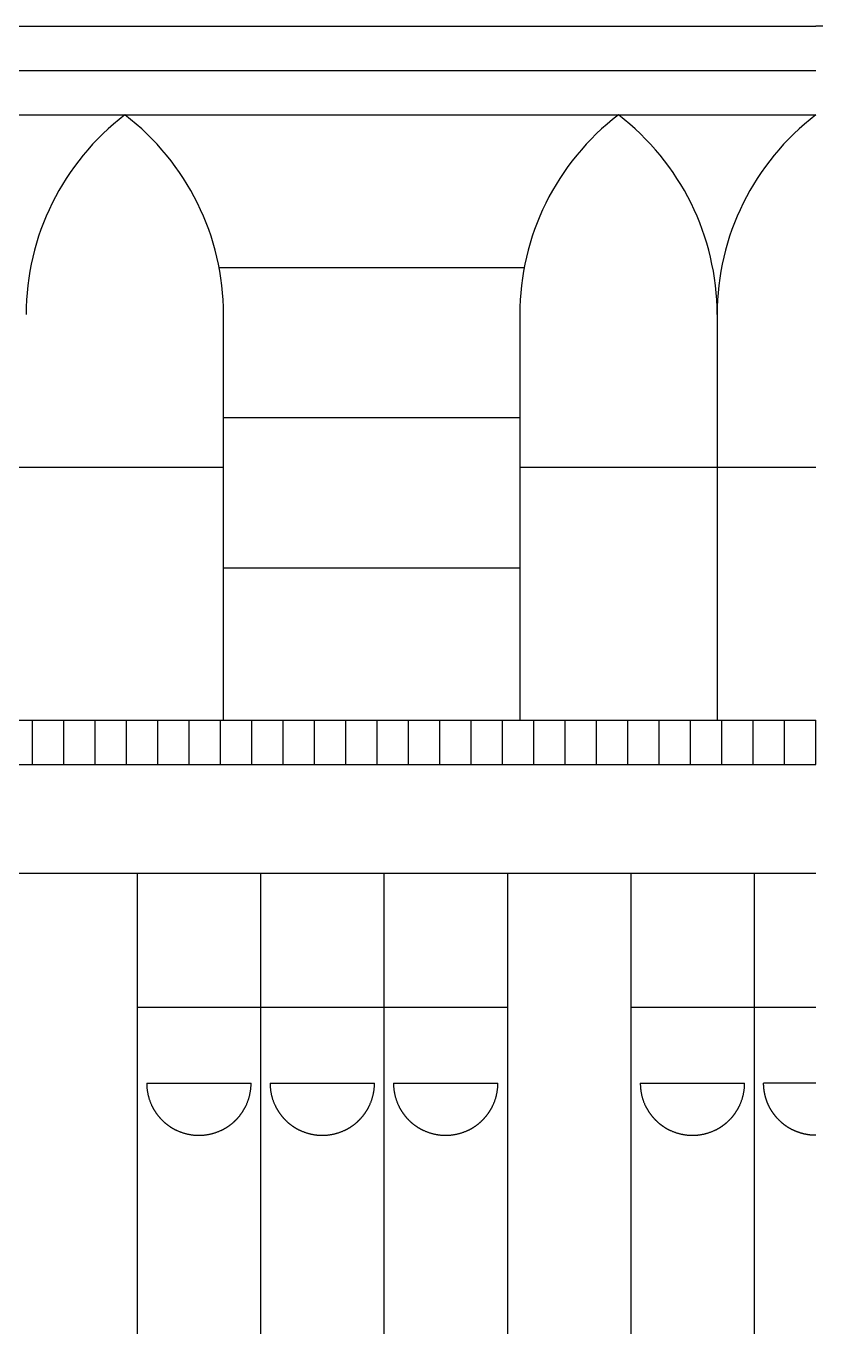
# Model space of a CAD drawing. Extents: x -111 to 2985, y -118 to 122.
# Drawn here: x 42.91 to 54.79, y 61.82 to 81.5 of the extents above; entities that cross this region are included whole.
import ezdxf

# ---------------------------------------------------------------- set-up
doc = ezdxf.new("R2010")
doc.units = 0
doc.layers.add('LAYER_03', color=5, linetype='CONTINUOUS')

msp = doc.modelspace()

# ---------------------------------------------------------------- linework, layer by layer
at = {"layer": 'LAYER_03'}
for points in [[(25.09, 81.499), (54.787, 81.499)], [(84.484, 81.499), (54.787, 81.499)], [(25.09, 80.831), (54.787, 80.831)], [(25.09, 80.163), (54.787, 80.163)], [(45.811, 77.87), (50.4, 77.87)], [(53.302, 77.159), (53.302, 71.056)], [(45.878, 75.61), (50.333, 75.61)], [(33.999, 74.864), (45.878, 74.864)], [(50.333, 74.864), (54.787, 74.864)], [(45.878, 73.349), (50.333, 73.349)], [(25.09, 71.056), (54.787, 71.056)], [(43.003, 70.388), (43.003, 71.056)], [(43.474, 70.388), (43.474, 71.056)], [(43.945, 70.388), (43.945, 71.056)], [(44.417, 70.388), (44.417, 71.056)], [(44.888, 70.388), (44.888, 71.056)], [(45.36, 70.388), (45.36, 71.056)], [(45.831, 70.388), (45.831, 71.056)], [(46.302, 70.388), (46.302, 71.056)], [(46.774, 70.388), (46.774, 71.056)], [(47.245, 70.388), (47.245, 71.056)], [(47.716, 70.388), (47.716, 71.056)], [(48.188, 70.388), (48.188, 71.056)], [(48.659, 70.388), (48.659, 71.056)], [(49.131, 70.388), (49.131, 71.056)], [(49.602, 70.388), (49.602, 71.056)], [(50.073, 70.388), (50.073, 71.056)], [(50.545, 70.388), (50.545, 71.056)], [(51.016, 70.388), (51.016, 71.056)], [(51.487, 70.388), (51.487, 71.056)], [(51.959, 70.388), (51.959, 71.056)], [(52.43, 70.388), (52.43, 71.056)], [(52.901, 70.388), (52.901, 71.056)], [(53.373, 70.388), (53.373, 71.056)], [(53.844, 70.388), (53.844, 71.056)], [(54.316, 70.388), (54.316, 71.056)], [(54.787, 70.388), (54.787, 71.056)], [(25.09, 70.388), (54.787, 70.388)], [(25.09, 68.755), (54.787, 68.755)], [(44.579, 68.755), (44.579, 61.823)], [(46.435, 68.755), (46.435, 61.823)], [(48.291, 68.755), (48.291, 61.823)], [(50.147, 68.755), (50.147, 61.823)], [(52.003, 68.755), (52.003, 61.823)], [(53.859, 68.755), (53.859, 61.823)], [(44.579, 66.738), (50.147, 66.738)], [(52.003, 66.738), (54.787, 66.738)], [(44.722, 65.595), (46.292, 65.595)], [(44.722, 65.595), (44.722, 65.586), (44.722, 65.577), (44.722, 65.569), (44.722, 65.56), (44.723, 65.551), (44.723, 65.542), (44.724, 65.533), (44.725, 65.524), (44.726, 65.515), (44.727, 65.506), (44.728, 65.497), (44.729, 65.488), (44.73, 65.479), (44.732, 65.47), (44.733, 65.461), (44.735, 65.452), (44.737, 65.443), (44.738, 65.434), (44.74, 65.425), (44.742, 65.415), (44.745, 65.406), (44.747, 65.397), (44.749, 65.388), (44.752, 65.379), (44.755, 65.37), (44.757, 65.361), (44.76, 65.351), (44.763, 65.342), (44.767, 65.333), (44.77, 65.324), (44.773, 65.315), (44.777, 65.306), (44.78, 65.297), (44.784, 65.288), (44.788, 65.279), (44.792, 65.27), (44.796, 65.261), (44.798, 65.256), (44.8, 65.252), (44.803, 65.248), (44.805, 65.243), (44.807, 65.239), (44.809, 65.234), (44.812, 65.23), (44.814, 65.225), (44.816, 65.221), (44.819, 65.217), (44.821, 65.212), (44.824, 65.208), (44.826, 65.204), (44.829, 65.199), (44.831, 65.195), (44.834, 65.191), (44.836, 65.186), (44.839, 65.182), (44.842, 65.178), (44.844, 65.174), (44.847, 65.169), (44.85, 65.165), (44.852, 65.161), (44.855, 65.157), (44.858, 65.153), (44.861, 65.149), (44.864, 65.144), (44.867, 65.14), (44.87, 65.136), (44.873, 65.132), (44.876, 65.128), (44.879, 65.124), (44.882, 65.12), (44.885, 65.116), (44.888, 65.112), (44.891, 65.108), (44.894, 65.104), (44.897, 65.1), (44.9, 65.096), (44.904, 65.092), (44.907, 65.088), (44.91, 65.084), (44.914, 65.081), (44.917, 65.077), (44.92, 65.073), (44.924, 65.069), (44.927, 65.065), (44.93, 65.062), (44.934, 65.058), (44.937, 65.054), (44.941, 65.051), (44.944, 65.047), (44.948, 65.043), (44.952, 65.04), (44.955, 65.036), (44.959, 65.033), (44.963, 65.029), (44.966, 65.026), (44.97, 65.022), (44.974, 65.019), (44.977, 65.015), (44.981, 65.012), (44.985, 65.008), (44.989, 65.005), (44.993, 65.002), (44.996, 64.998), (45, 64.995), (45.004, 64.992), (45.008, 64.989), (45.012, 64.985), (45.016, 64.982), (45.02, 64.979), (45.024, 64.976), (45.028, 64.973), (45.032, 64.97), (45.036, 64.967), (45.04, 64.964), (45.044, 64.961), (45.048, 64.958), (45.052, 64.955), (45.056, 64.952), (45.06, 64.949), (45.065, 64.946), (45.069, 64.943), (45.073, 64.941), (45.077, 64.938), (45.081, 64.935), (45.086, 64.932), (45.09, 64.93), (45.094, 64.927), (45.098, 64.924), (45.103, 64.922), (45.107, 64.919), (45.111, 64.917), (45.116, 64.914), (45.12, 64.912), (45.124, 64.909), (45.129, 64.907), (45.133, 64.904), (45.137, 64.902), (45.142, 64.9), (45.146, 64.897), (45.151, 64.895), (45.155, 64.893), (45.159, 64.891), (45.164, 64.889), (45.168, 64.886), (45.173, 64.884), (45.182, 64.88), (45.191, 64.876), (45.2, 64.872), (45.209, 64.869), (45.218, 64.865), (45.227, 64.861), (45.236, 64.858), (45.245, 64.855), (45.254, 64.852), (45.263, 64.848), (45.272, 64.846), (45.282, 64.843), (45.291, 64.84), (45.3, 64.837), (45.309, 64.835), (45.318, 64.833), (45.327, 64.831), (45.337, 64.828), (45.346, 64.826), (45.355, 64.825), (45.364, 64.823), (45.373, 64.821), (45.382, 64.82), (45.391, 64.818), (45.4, 64.817), (45.409, 64.816), (45.418, 64.815), (45.427, 64.814), (45.436, 64.813), (45.445, 64.812), (45.454, 64.812), (45.463, 64.811), (45.472, 64.811), (45.481, 64.81), (45.489, 64.81), (45.498, 64.81), (45.507, 64.81), (45.516, 64.81), (45.524, 64.81), (45.533, 64.81), (45.542, 64.811), (45.551, 64.811), (45.56, 64.812), (45.568, 64.812), (45.577, 64.813), (45.586, 64.814), (45.595, 64.815), (45.604, 64.816), (45.613, 64.817), (45.622, 64.818), (45.631, 64.82), (45.641, 64.821), (45.65, 64.823), (45.659, 64.825), (45.668, 64.826), (45.677, 64.828), (45.686, 64.831), (45.695, 64.833), (45.705, 64.835), (45.714, 64.837), (45.723, 64.84), (45.732, 64.843), (45.741, 64.846), (45.75, 64.848), (45.759, 64.852), (45.769, 64.855), (45.778, 64.858), (45.787, 64.861), (45.796, 64.865), (45.805, 64.869), (45.814, 64.872), (45.823, 64.876), (45.832, 64.88), (45.841, 64.884), (45.845, 64.886), (45.85, 64.889), (45.854, 64.891), (45.859, 64.893), (45.863, 64.895), (45.867, 64.897), (45.872, 64.9), (45.876, 64.902), (45.881, 64.904), (45.885, 64.907), (45.889, 64.909), (45.894, 64.912), (45.898, 64.914), (45.902, 64.917), (45.907, 64.919), (45.911, 64.922), (45.915, 64.924), (45.92, 64.927), (45.924, 64.93), (45.928, 64.932), (45.932, 64.935), (45.936, 64.938), (45.941, 64.941), (45.945, 64.943), (45.949, 64.946), (45.953, 64.949), (45.957, 64.952), (45.961, 64.955), (45.966, 64.958), (45.97, 64.961), (45.974, 64.964), (45.978, 64.967), (45.982, 64.97), (45.986, 64.973), (45.99, 64.976), (45.994, 64.979), (45.998, 64.982), (46.002, 64.985), (46.006, 64.989), (46.01, 64.992), (46.013, 64.995), (46.017, 64.998), (46.021, 65.002), (46.025, 65.005), (46.029, 65.008), (46.033, 65.012), (46.036, 65.015), (46.04, 65.019), (46.044, 65.022), (46.047, 65.026), (46.051, 65.029), (46.055, 65.033), (46.058, 65.036), (46.062, 65.04), (46.066, 65.043), (46.069, 65.047), (46.073, 65.051), (46.076, 65.054), (46.08, 65.058), (46.083, 65.062), (46.087, 65.065), (46.09, 65.069), (46.093, 65.073), (46.097, 65.077), (46.1, 65.081), (46.103, 65.084), (46.107, 65.088), (46.11, 65.092), (46.113, 65.096), (46.116, 65.1), (46.12, 65.104), (46.123, 65.108), (46.126, 65.112), (46.129, 65.116), (46.132, 65.12), (46.135, 65.124), (46.138, 65.128), (46.141, 65.132), (46.144, 65.136), (46.147, 65.14), (46.15, 65.144), (46.153, 65.149), (46.156, 65.153), (46.158, 65.157), (46.161, 65.161), (46.164, 65.165), (46.167, 65.169), (46.169, 65.174), (46.172, 65.178), (46.175, 65.182), (46.177, 65.186), (46.18, 65.191), (46.183, 65.195), (46.185, 65.199), (46.188, 65.204), (46.19, 65.208), (46.192, 65.212), (46.195, 65.217), (46.197, 65.221), (46.2, 65.225), (46.202, 65.23), (46.204, 65.234), (46.207, 65.239), (46.209, 65.243), (46.211, 65.248), (46.213, 65.252), (46.215, 65.256), (46.217, 65.261), (46.222, 65.27), (46.226, 65.279), (46.229, 65.288), (46.233, 65.297), (46.237, 65.306), (46.24, 65.315), (46.244, 65.324), (46.247, 65.333), (46.25, 65.342), (46.253, 65.351), (46.256, 65.361), (46.259, 65.37), (46.262, 65.379), (46.264, 65.388), (46.267, 65.397), (46.269, 65.406), (46.271, 65.415), (46.273, 65.425), (46.275, 65.434), (46.277, 65.443), (46.279, 65.452), (46.28, 65.461), (46.282, 65.47), (46.283, 65.479), (46.285, 65.488), (46.286, 65.497), (46.287, 65.506), (46.288, 65.515), (46.289, 65.524), (46.29, 65.533), (46.29, 65.542), (46.291, 65.551), (46.291, 65.56), (46.292, 65.569), (46.292, 65.577), (46.292, 65.586), (46.292, 65.595)], [(46.578, 65.595), (48.148, 65.595)], [(46.578, 65.595), (46.578, 65.586), (46.578, 65.577), (46.578, 65.569), (46.578, 65.56), (46.579, 65.551), (46.579, 65.542), (46.58, 65.533), (46.581, 65.524), (46.582, 65.515), (46.583, 65.506), (46.584, 65.497), (46.585, 65.488), (46.586, 65.479), (46.588, 65.47), (46.589, 65.461), (46.591, 65.452), (46.593, 65.443), (46.594, 65.434), (46.596, 65.425), (46.598, 65.415), (46.601, 65.406), (46.603, 65.397), (46.605, 65.388), (46.608, 65.379), (46.611, 65.37), (46.613, 65.361), (46.616, 65.351), (46.619, 65.342), (46.623, 65.333), (46.626, 65.324), (46.629, 65.315), (46.633, 65.306), (46.636, 65.297), (46.64, 65.288), (46.644, 65.279), (46.648, 65.27), (46.652, 65.261), (46.654, 65.256), (46.657, 65.252), (46.659, 65.248), (46.661, 65.243), (46.663, 65.239), (46.665, 65.234), (46.668, 65.23), (46.67, 65.225), (46.672, 65.221), (46.675, 65.217), (46.677, 65.212), (46.68, 65.208), (46.682, 65.204), (46.685, 65.199), (46.687, 65.195), (46.69, 65.191), (46.692, 65.186), (46.695, 65.182), (46.698, 65.178), (46.7, 65.174), (46.703, 65.169), (46.706, 65.165), (46.708, 65.161), (46.711, 65.157), (46.714, 65.153), (46.717, 65.149), (46.72, 65.144), (46.723, 65.14), (46.726, 65.136), (46.729, 65.132), (46.732, 65.128), (46.735, 65.124), (46.738, 65.12), (46.741, 65.116), (46.744, 65.112), (46.747, 65.108), (46.75, 65.104), (46.753, 65.1), (46.756, 65.096), (46.76, 65.092), (46.763, 65.088), (46.766, 65.084), (46.77, 65.081), (46.773, 65.077), (46.776, 65.073), (46.78, 65.069), (46.783, 65.065), (46.787, 65.062), (46.79, 65.058), (46.793, 65.054), (46.797, 65.051), (46.801, 65.047), (46.804, 65.043), (46.808, 65.04), (46.811, 65.036), (46.815, 65.033), (46.819, 65.029), (46.822, 65.026), (46.826, 65.022), (46.83, 65.019), (46.833, 65.015), (46.837, 65.012), (46.841, 65.008), (46.845, 65.005), (46.849, 65.002), (46.852, 64.998), (46.856, 64.995), (46.86, 64.992), (46.864, 64.989), (46.868, 64.985), (46.872, 64.982), (46.876, 64.979), (46.88, 64.976), (46.884, 64.973), (46.888, 64.97), (46.892, 64.967), (46.896, 64.964), (46.9, 64.961), (46.904, 64.958), (46.908, 64.955), (46.912, 64.952), (46.916, 64.949), (46.921, 64.946), (46.925, 64.943), (46.929, 64.941), (46.933, 64.938), (46.937, 64.935), (46.942, 64.932), (46.946, 64.93), (46.95, 64.927), (46.954, 64.924), (46.959, 64.922), (46.963, 64.919), (46.967, 64.917), (46.972, 64.914), (46.976, 64.912), (46.98, 64.909), (46.985, 64.907), (46.989, 64.904), (46.993, 64.902), (46.998, 64.9), (47.002, 64.897), (47.007, 64.895), (47.011, 64.893), (47.015, 64.891), (47.02, 64.889), (47.024, 64.886), (47.029, 64.884), (47.038, 64.88), (47.047, 64.876), (47.056, 64.872), (47.065, 64.869), (47.074, 64.865), (47.083, 64.861), (47.092, 64.858), (47.101, 64.855), (47.11, 64.852), (47.119, 64.848), (47.129, 64.846), (47.138, 64.843), (47.147, 64.84), (47.156, 64.837), (47.165, 64.835), (47.174, 64.833), (47.183, 64.831), (47.193, 64.828), (47.202, 64.826), (47.211, 64.825), (47.22, 64.823), (47.229, 64.821), (47.238, 64.82), (47.247, 64.818), (47.256, 64.817), (47.265, 64.816), (47.274, 64.815), (47.283, 64.814), (47.292, 64.813), (47.301, 64.812), (47.31, 64.812), (47.319, 64.811), (47.328, 64.811), (47.337, 64.81), (47.345, 64.81), (47.354, 64.81), (47.363, 64.81), (47.372, 64.81), (47.38, 64.81), (47.389, 64.81), (47.398, 64.811), (47.407, 64.811), (47.416, 64.812), (47.424, 64.812), (47.433, 64.813), (47.442, 64.814), (47.451, 64.815), (47.46, 64.816), (47.469, 64.817), (47.478, 64.818), (47.488, 64.82), (47.497, 64.821), (47.506, 64.823), (47.515, 64.825), (47.524, 64.826), (47.533, 64.828), (47.542, 64.831), (47.551, 64.833), (47.561, 64.835), (47.57, 64.837), (47.579, 64.84), (47.588, 64.843), (47.597, 64.846), (47.606, 64.848), (47.615, 64.852), (47.625, 64.855), (47.634, 64.858), (47.643, 64.861), (47.652, 64.865), (47.661, 64.869), (47.67, 64.872), (47.679, 64.876), (47.688, 64.88), (47.697, 64.884), (47.701, 64.886), (47.706, 64.889), (47.71, 64.891), (47.715, 64.893), (47.719, 64.895), (47.723, 64.897), (47.728, 64.9), (47.732, 64.902), (47.737, 64.904), (47.741, 64.907), (47.745, 64.909), (47.75, 64.912), (47.754, 64.914), (47.758, 64.917), (47.763, 64.919), (47.767, 64.922), (47.771, 64.924), (47.776, 64.927), (47.78, 64.93), (47.784, 64.932), (47.788, 64.935), (47.792, 64.938), (47.797, 64.941), (47.801, 64.943), (47.805, 64.946), (47.809, 64.949), (47.813, 64.952), (47.817, 64.955), (47.822, 64.958), (47.826, 64.961), (47.83, 64.964), (47.834, 64.967), (47.838, 64.97), (47.842, 64.973), (47.846, 64.976), (47.85, 64.979), (47.854, 64.982), (47.858, 64.985), (47.862, 64.989), (47.866, 64.992), (47.869, 64.995), (47.873, 64.998), (47.877, 65.002), (47.881, 65.005), (47.885, 65.008), (47.889, 65.012), (47.892, 65.015), (47.896, 65.019), (47.9, 65.022), (47.903, 65.026), (47.907, 65.029), (47.911, 65.033), (47.914, 65.036), (47.918, 65.04), (47.922, 65.043), (47.925, 65.047), (47.929, 65.051), (47.932, 65.054), (47.936, 65.058), (47.939, 65.062), (47.943, 65.065), (47.946, 65.069), (47.949, 65.073), (47.953, 65.077), (47.956, 65.081), (47.959, 65.084), (47.963, 65.088), (47.966, 65.092), (47.969, 65.096), (47.972, 65.1), (47.976, 65.104), (47.979, 65.108), (47.982, 65.112), (47.985, 65.116), (47.988, 65.12), (47.991, 65.124), (47.994, 65.128), (47.997, 65.132), (48, 65.136), (48.003, 65.14), (48.006, 65.144), (48.009, 65.149), (48.012, 65.153), (48.014, 65.157), (48.017, 65.161), (48.02, 65.165), (48.023, 65.169), (48.025, 65.174), (48.028, 65.178), (48.031, 65.182), (48.033, 65.186), (48.036, 65.191), (48.039, 65.195), (48.041, 65.199), (48.044, 65.204), (48.046, 65.208), (48.049, 65.212), (48.051, 65.217), (48.053, 65.221), (48.056, 65.225), (48.058, 65.23), (48.06, 65.234), (48.063, 65.239), (48.065, 65.243), (48.067, 65.248), (48.069, 65.252), (48.071, 65.256), (48.073, 65.261), (48.078, 65.27), (48.082, 65.279), (48.085, 65.288), (48.089, 65.297), (48.093, 65.306), (48.096, 65.315), (48.1, 65.324), (48.103, 65.333), (48.106, 65.342), (48.109, 65.351), (48.112, 65.361), (48.115, 65.37), (48.118, 65.379), (48.12, 65.388), (48.123, 65.397), (48.125, 65.406), (48.127, 65.415), (48.129, 65.425), (48.131, 65.434), (48.133, 65.443), (48.135, 65.452), (48.137, 65.461), (48.138, 65.47), (48.139, 65.479), (48.141, 65.488), (48.142, 65.497), (48.143, 65.506), (48.144, 65.515), (48.145, 65.524), (48.146, 65.533), (48.146, 65.542), (48.147, 65.551), (48.147, 65.56), (48.148, 65.569), (48.148, 65.577), (48.148, 65.586), (48.148, 65.595)], [(48.434, 65.595), (50.004, 65.595)], [(48.434, 65.595), (48.434, 65.586), (48.434, 65.577), (48.434, 65.569), (48.435, 65.56), (48.435, 65.551), (48.435, 65.542), (48.436, 65.533), (48.437, 65.524), (48.438, 65.515), (48.439, 65.506), (48.44, 65.497), (48.441, 65.488), (48.442, 65.479), (48.444, 65.47), (48.445, 65.461), (48.447, 65.452), (48.449, 65.443), (48.45, 65.434), (48.452, 65.425), (48.454, 65.415), (48.457, 65.406), (48.459, 65.397), (48.461, 65.388), (48.464, 65.379), (48.467, 65.37), (48.47, 65.361), (48.472, 65.351), (48.475, 65.342), (48.479, 65.333), (48.482, 65.324), (48.485, 65.315), (48.489, 65.306), (48.493, 65.297), (48.496, 65.288), (48.5, 65.279), (48.504, 65.27), (48.508, 65.261), (48.51, 65.256), (48.513, 65.252), (48.515, 65.248), (48.517, 65.243), (48.519, 65.239), (48.521, 65.234), (48.524, 65.23), (48.526, 65.225), (48.528, 65.221), (48.531, 65.217), (48.533, 65.212), (48.536, 65.208), (48.538, 65.204), (48.541, 65.199), (48.543, 65.195), (48.546, 65.191), (48.548, 65.186), (48.551, 65.182), (48.554, 65.178), (48.556, 65.174), (48.559, 65.169), (48.562, 65.165), (48.564, 65.161), (48.567, 65.157), (48.57, 65.153), (48.573, 65.149), (48.576, 65.144), (48.579, 65.14), (48.582, 65.136), (48.585, 65.132), (48.588, 65.128), (48.591, 65.124), (48.594, 65.12), (48.597, 65.116), (48.6, 65.112), (48.603, 65.108), (48.606, 65.104), (48.609, 65.1), (48.613, 65.096), (48.616, 65.092), (48.619, 65.088), (48.622, 65.084), (48.626, 65.081), (48.629, 65.077), (48.632, 65.073), (48.636, 65.069), (48.639, 65.065), (48.643, 65.062), (48.646, 65.058), (48.65, 65.054), (48.653, 65.051), (48.657, 65.047), (48.66, 65.043), (48.664, 65.04), (48.667, 65.036), (48.671, 65.033), (48.675, 65.029), (48.678, 65.026), (48.682, 65.022), (48.686, 65.019), (48.689, 65.015), (48.693, 65.012), (48.697, 65.008), (48.701, 65.005), (48.705, 65.002), (48.708, 64.998), (48.712, 64.995), (48.716, 64.992), (48.72, 64.989), (48.724, 64.985), (48.728, 64.982), (48.732, 64.979), (48.736, 64.976), (48.74, 64.973), (48.744, 64.97), (48.748, 64.967), (48.752, 64.964), (48.756, 64.961), (48.76, 64.958), (48.764, 64.955), (48.768, 64.952), (48.773, 64.949), (48.777, 64.946), (48.781, 64.943), (48.785, 64.941), (48.789, 64.938), (48.793, 64.935), (48.798, 64.932), (48.802, 64.93), (48.806, 64.927), (48.81, 64.924), (48.815, 64.922), (48.819, 64.919), (48.823, 64.917), (48.828, 64.914), (48.832, 64.912), (48.836, 64.909), (48.841, 64.907), (48.845, 64.904), (48.849, 64.902), (48.854, 64.9), (48.858, 64.897), (48.863, 64.895), (48.867, 64.893), (48.872, 64.891), (48.876, 64.889), (48.88, 64.886), (48.885, 64.884), (48.894, 64.88), (48.903, 64.876), (48.912, 64.872), (48.921, 64.869), (48.93, 64.865), (48.939, 64.861), (48.948, 64.858), (48.957, 64.855), (48.966, 64.852), (48.975, 64.848), (48.985, 64.846), (48.994, 64.843), (49.003, 64.84), (49.012, 64.837), (49.021, 64.835), (49.03, 64.833), (49.039, 64.831), (49.049, 64.828), (49.058, 64.826), (49.067, 64.825), (49.076, 64.823), (49.085, 64.821), (49.094, 64.82), (49.103, 64.818), (49.112, 64.817), (49.121, 64.816), (49.13, 64.815), (49.139, 64.814), (49.148, 64.813), (49.157, 64.812), (49.166, 64.812), (49.175, 64.811), (49.184, 64.811), (49.193, 64.81), (49.201, 64.81), (49.21, 64.81), (49.219, 64.81), (49.228, 64.81), (49.236, 64.81), (49.245, 64.81), (49.254, 64.811), (49.263, 64.811), (49.272, 64.812), (49.28, 64.812), (49.289, 64.813), (49.298, 64.814), (49.307, 64.815), (49.316, 64.816), (49.325, 64.817), (49.334, 64.818), (49.344, 64.82), (49.353, 64.821), (49.362, 64.823), (49.371, 64.825), (49.38, 64.826), (49.389, 64.828), (49.398, 64.831), (49.407, 64.833), (49.417, 64.835), (49.426, 64.837), (49.435, 64.84), (49.444, 64.843), (49.453, 64.846), (49.462, 64.848), (49.472, 64.852), (49.481, 64.855), (49.49, 64.858), (49.499, 64.861), (49.508, 64.865), (49.517, 64.869), (49.526, 64.872), (49.535, 64.876), (49.544, 64.88), (49.553, 64.884), (49.557, 64.886), (49.562, 64.889), (49.566, 64.891), (49.571, 64.893), (49.575, 64.895), (49.58, 64.897), (49.584, 64.9), (49.588, 64.902), (49.593, 64.904), (49.597, 64.907), (49.601, 64.909), (49.606, 64.912), (49.61, 64.914), (49.614, 64.917), (49.619, 64.919), (49.623, 64.922), (49.627, 64.924), (49.632, 64.927), (49.636, 64.93), (49.64, 64.932), (49.644, 64.935), (49.649, 64.938), (49.653, 64.941), (49.657, 64.943), (49.661, 64.946), (49.665, 64.949), (49.669, 64.952), (49.673, 64.955), (49.678, 64.958), (49.682, 64.961), (49.686, 64.964), (49.69, 64.967), (49.694, 64.97), (49.698, 64.973), (49.702, 64.976), (49.706, 64.979), (49.71, 64.982), (49.714, 64.985), (49.718, 64.989), (49.722, 64.992), (49.725, 64.995), (49.729, 64.998), (49.733, 65.002), (49.737, 65.005), (49.741, 65.008), (49.745, 65.012), (49.748, 65.015), (49.752, 65.019), (49.756, 65.022), (49.76, 65.026), (49.763, 65.029), (49.767, 65.033), (49.77, 65.036), (49.774, 65.04), (49.778, 65.043), (49.781, 65.047), (49.785, 65.051), (49.788, 65.054), (49.792, 65.058), (49.795, 65.062), (49.799, 65.065), (49.802, 65.069), (49.805, 65.073), (49.809, 65.077), (49.812, 65.081), (49.815, 65.084), (49.819, 65.088), (49.822, 65.092), (49.825, 65.096), (49.828, 65.1), (49.832, 65.104), (49.835, 65.108), (49.838, 65.112), (49.841, 65.116), (49.844, 65.12), (49.847, 65.124), (49.85, 65.128), (49.853, 65.132), (49.856, 65.136), (49.859, 65.14), (49.862, 65.144), (49.865, 65.149), (49.868, 65.153), (49.87, 65.157), (49.873, 65.161), (49.876, 65.165), (49.879, 65.169), (49.882, 65.174), (49.884, 65.178), (49.887, 65.182), (49.889, 65.186), (49.892, 65.191), (49.895, 65.195), (49.897, 65.199), (49.9, 65.204), (49.902, 65.208), (49.905, 65.212), (49.907, 65.217), (49.909, 65.221), (49.912, 65.225), (49.914, 65.23), (49.916, 65.234), (49.919, 65.239), (49.921, 65.243), (49.923, 65.248), (49.925, 65.252), (49.927, 65.256), (49.929, 65.261), (49.934, 65.27), (49.938, 65.279), (49.941, 65.288), (49.945, 65.297), (49.949, 65.306), (49.952, 65.315), (49.956, 65.324), (49.959, 65.333), (49.962, 65.342), (49.965, 65.351), (49.968, 65.361), (49.971, 65.37), (49.974, 65.379), (49.976, 65.388), (49.979, 65.397), (49.981, 65.406), (49.983, 65.415), (49.985, 65.425), (49.987, 65.434), (49.989, 65.443), (49.991, 65.452), (49.993, 65.461), (49.994, 65.47), (49.995, 65.479), (49.997, 65.488), (49.998, 65.497), (49.999, 65.506), (50, 65.515), (50.001, 65.524), (50.002, 65.533), (50.002, 65.542), (50.003, 65.551), (50.003, 65.56), (50.004, 65.569), (50.004, 65.577), (50.004, 65.586), (50.004, 65.595)], [(52.146, 65.595), (53.716, 65.595)], [(52.146, 65.595), (52.146, 65.586), (52.146, 65.577), (52.146, 65.569), (52.147, 65.56), (52.147, 65.551), (52.148, 65.542), (52.148, 65.533), (52.149, 65.524), (52.15, 65.515), (52.151, 65.506), (52.152, 65.497), (52.153, 65.488), (52.154, 65.479), (52.156, 65.47), (52.157, 65.461), (52.159, 65.452), (52.161, 65.443), (52.163, 65.434), (52.164, 65.425), (52.167, 65.415), (52.169, 65.406), (52.171, 65.397), (52.174, 65.388), (52.176, 65.379), (52.179, 65.37), (52.182, 65.361), (52.185, 65.351), (52.188, 65.342), (52.191, 65.333), (52.194, 65.324), (52.197, 65.315), (52.201, 65.306), (52.205, 65.297), (52.208, 65.288), (52.212, 65.279), (52.216, 65.27), (52.22, 65.261), (52.222, 65.256), (52.225, 65.252), (52.227, 65.248), (52.229, 65.243), (52.231, 65.239), (52.234, 65.234), (52.236, 65.23), (52.238, 65.225), (52.24, 65.221), (52.243, 65.217), (52.245, 65.212), (52.248, 65.208), (52.25, 65.204), (52.253, 65.199), (52.255, 65.195), (52.258, 65.191), (52.26, 65.186), (52.263, 65.182), (52.266, 65.178), (52.268, 65.174), (52.271, 65.169), (52.274, 65.165), (52.277, 65.161), (52.279, 65.157), (52.282, 65.153), (52.285, 65.149), (52.288, 65.144), (52.291, 65.14), (52.294, 65.136), (52.297, 65.132), (52.3, 65.128), (52.303, 65.124), (52.306, 65.12), (52.309, 65.116), (52.312, 65.112), (52.315, 65.108), (52.318, 65.104), (52.321, 65.1), (52.325, 65.096), (52.328, 65.092), (52.331, 65.088), (52.334, 65.084), (52.338, 65.081), (52.341, 65.077), (52.344, 65.073), (52.348, 65.069), (52.351, 65.065), (52.355, 65.062), (52.358, 65.058), (52.362, 65.054), (52.365, 65.051), (52.369, 65.047), (52.372, 65.043), (52.376, 65.04), (52.379, 65.036), (52.383, 65.033), (52.387, 65.029), (52.39, 65.026), (52.394, 65.022), (52.398, 65.019), (52.401, 65.015), (52.405, 65.012), (52.409, 65.008), (52.413, 65.005), (52.417, 65.002), (52.42, 64.998), (52.424, 64.995), (52.428, 64.992), (52.432, 64.989), (52.436, 64.985), (52.44, 64.982), (52.444, 64.979), (52.448, 64.976), (52.452, 64.973), (52.456, 64.97), (52.46, 64.967), (52.464, 64.964), (52.468, 64.961), (52.472, 64.958), (52.476, 64.955), (52.48, 64.952), (52.485, 64.949), (52.489, 64.946), (52.493, 64.943), (52.497, 64.941), (52.501, 64.938), (52.506, 64.935), (52.51, 64.932), (52.514, 64.93), (52.518, 64.927), (52.523, 64.924), (52.527, 64.922), (52.531, 64.919), (52.535, 64.917), (52.54, 64.914), (52.544, 64.912), (52.548, 64.909), (52.553, 64.907), (52.557, 64.904), (52.562, 64.902), (52.566, 64.9), (52.57, 64.897), (52.575, 64.895), (52.579, 64.893), (52.584, 64.891), (52.588, 64.889), (52.592, 64.886), (52.597, 64.884), (52.606, 64.88), (52.615, 64.876), (52.624, 64.872), (52.633, 64.869), (52.642, 64.865), (52.651, 64.861), (52.66, 64.858), (52.669, 64.855), (52.678, 64.852), (52.687, 64.848), (52.697, 64.846), (52.706, 64.843), (52.715, 64.84), (52.724, 64.837), (52.733, 64.835), (52.742, 64.833), (52.752, 64.831), (52.761, 64.828), (52.77, 64.826), (52.779, 64.825), (52.788, 64.823), (52.797, 64.821), (52.806, 64.82), (52.815, 64.818), (52.824, 64.817), (52.833, 64.816), (52.842, 64.815), (52.851, 64.814), (52.86, 64.813), (52.869, 64.812), (52.878, 64.812), (52.887, 64.811), (52.896, 64.811), (52.905, 64.81), (52.914, 64.81), (52.922, 64.81), (52.931, 64.81), (52.94, 64.81), (52.948, 64.81), (52.957, 64.81), (52.966, 64.811), (52.975, 64.811), (52.984, 64.812), (52.993, 64.812), (53.002, 64.813), (53.01, 64.814), (53.019, 64.815), (53.028, 64.816), (53.037, 64.817), (53.047, 64.818), (53.056, 64.82), (53.065, 64.821), (53.074, 64.823), (53.083, 64.825), (53.092, 64.826), (53.101, 64.828), (53.11, 64.831), (53.12, 64.833), (53.129, 64.835), (53.138, 64.837), (53.147, 64.84), (53.156, 64.843), (53.165, 64.846), (53.174, 64.848), (53.184, 64.852), (53.193, 64.855), (53.202, 64.858), (53.211, 64.861), (53.22, 64.865), (53.229, 64.869), (53.238, 64.872), (53.247, 64.876), (53.256, 64.88), (53.265, 64.884), (53.269, 64.886), (53.274, 64.889), (53.278, 64.891), (53.283, 64.893), (53.287, 64.895), (53.292, 64.897), (53.296, 64.9), (53.3, 64.902), (53.305, 64.904), (53.309, 64.907), (53.313, 64.909), (53.318, 64.912), (53.322, 64.914), (53.326, 64.917), (53.331, 64.919), (53.335, 64.922), (53.339, 64.924), (53.344, 64.927), (53.348, 64.93), (53.352, 64.932), (53.356, 64.935), (53.361, 64.938), (53.365, 64.941), (53.369, 64.943), (53.373, 64.946), (53.377, 64.949), (53.381, 64.952), (53.386, 64.955), (53.39, 64.958), (53.394, 64.961), (53.398, 64.964), (53.402, 64.967), (53.406, 64.97), (53.41, 64.973), (53.414, 64.976), (53.418, 64.979), (53.422, 64.982), (53.426, 64.985), (53.43, 64.989), (53.434, 64.992), (53.438, 64.995), (53.441, 64.998), (53.445, 65.002), (53.449, 65.005), (53.453, 65.008), (53.457, 65.012), (53.46, 65.015), (53.464, 65.019), (53.468, 65.022), (53.472, 65.026), (53.475, 65.029), (53.479, 65.033), (53.483, 65.036), (53.486, 65.04), (53.49, 65.043), (53.493, 65.047), (53.497, 65.051), (53.5, 65.054), (53.504, 65.058), (53.507, 65.062), (53.511, 65.065), (53.514, 65.069), (53.518, 65.073), (53.521, 65.077), (53.524, 65.081), (53.528, 65.084), (53.531, 65.088), (53.534, 65.092), (53.537, 65.096), (53.541, 65.1), (53.544, 65.104), (53.547, 65.108), (53.55, 65.112), (53.553, 65.116), (53.556, 65.12), (53.559, 65.124), (53.562, 65.128), (53.565, 65.132), (53.568, 65.136), (53.571, 65.14), (53.574, 65.144), (53.577, 65.149), (53.58, 65.153), (53.583, 65.157), (53.585, 65.161), (53.588, 65.165), (53.591, 65.169), (53.594, 65.174), (53.596, 65.178), (53.599, 65.182), (53.602, 65.186), (53.604, 65.191), (53.607, 65.195), (53.609, 65.199), (53.612, 65.204), (53.614, 65.208), (53.617, 65.212), (53.619, 65.217), (53.621, 65.221), (53.624, 65.225), (53.626, 65.23), (53.628, 65.234), (53.631, 65.239), (53.633, 65.243), (53.635, 65.248), (53.637, 65.252), (53.639, 65.256), (53.642, 65.261), (53.646, 65.27), (53.65, 65.279), (53.654, 65.288), (53.657, 65.297), (53.661, 65.306), (53.665, 65.315), (53.668, 65.324), (53.671, 65.333), (53.674, 65.342), (53.677, 65.351), (53.68, 65.361), (53.683, 65.37), (53.686, 65.379), (53.688, 65.388), (53.691, 65.397), (53.693, 65.406), (53.695, 65.415), (53.697, 65.425), (53.699, 65.434), (53.701, 65.443), (53.703, 65.452), (53.705, 65.461), (53.706, 65.47), (53.708, 65.479), (53.709, 65.488), (53.71, 65.497), (53.711, 65.506), (53.712, 65.515), (53.713, 65.524), (53.714, 65.533), (53.714, 65.542), (53.715, 65.551), (53.715, 65.56), (53.716, 65.569), (53.716, 65.577), (53.716, 65.586), (53.716, 65.595)], [(54.787, 65.595), (54.002, 65.595)], [(54.787, 64.81), (54.783, 64.81), (54.778, 64.81), (54.774, 64.81), (54.77, 64.81), (54.765, 64.81), (54.761, 64.81), (54.756, 64.81), (54.752, 64.811), (54.748, 64.811), (54.743, 64.811), (54.739, 64.811), (54.734, 64.812), (54.73, 64.812), (54.725, 64.812), (54.721, 64.813), (54.716, 64.813), (54.712, 64.813), (54.707, 64.814), (54.703, 64.814), (54.698, 64.815), (54.694, 64.815), (54.689, 64.816), (54.685, 64.816), (54.68, 64.817), (54.676, 64.818), (54.671, 64.818), (54.667, 64.819), (54.662, 64.82), (54.658, 64.82), (54.653, 64.821), (54.649, 64.822), (54.644, 64.823), (54.64, 64.824), (54.635, 64.825), (54.63, 64.826), (54.626, 64.826), (54.621, 64.827), (54.617, 64.828), (54.612, 64.829), (54.608, 64.831), (54.603, 64.832), (54.598, 64.833), (54.594, 64.834), (54.589, 64.835), (54.585, 64.836), (54.58, 64.837), (54.576, 64.839), (54.571, 64.84), (54.566, 64.841), (54.562, 64.843), (54.557, 64.844), (54.553, 64.846), (54.548, 64.847), (54.543, 64.848), (54.539, 64.85), (54.534, 64.852), (54.53, 64.853), (54.525, 64.855), (54.521, 64.856), (54.516, 64.858), (54.512, 64.86), (54.507, 64.861), (54.503, 64.863), (54.498, 64.865), (54.493, 64.867), (54.489, 64.869), (54.484, 64.87), (54.48, 64.872), (54.475, 64.874), (54.471, 64.876), (54.466, 64.878), (54.462, 64.88), (54.457, 64.882), (54.453, 64.884), (54.449, 64.886), (54.444, 64.889), (54.44, 64.891), (54.435, 64.893), (54.431, 64.895), (54.426, 64.897), (54.422, 64.9), (54.418, 64.902), (54.413, 64.904), (54.409, 64.907), (54.404, 64.909), (54.4, 64.912), (54.396, 64.914), (54.391, 64.917), (54.387, 64.919), (54.383, 64.922), (54.379, 64.924), (54.374, 64.927), (54.37, 64.93), (54.366, 64.932), (54.362, 64.935), (54.357, 64.938), (54.353, 64.941), (54.349, 64.943), (54.345, 64.946), (54.341, 64.949), (54.336, 64.952), (54.332, 64.955), (54.328, 64.958), (54.324, 64.961), (54.32, 64.964), (54.316, 64.967), (54.312, 64.97), (54.308, 64.973), (54.304, 64.976), (54.3, 64.979), (54.296, 64.982), (54.292, 64.985), (54.288, 64.989), (54.284, 64.992), (54.28, 64.995), (54.277, 64.998), (54.273, 65.002), (54.269, 65.005), (54.265, 65.008), (54.261, 65.012), (54.258, 65.015), (54.254, 65.019), (54.25, 65.022), (54.246, 65.026), (54.243, 65.029), (54.239, 65.033), (54.235, 65.036), (54.232, 65.04), (54.228, 65.043), (54.225, 65.047), (54.221, 65.051), (54.218, 65.054), (54.214, 65.058), (54.211, 65.062), (54.207, 65.065), (54.204, 65.069), (54.2, 65.073), (54.197, 65.077), (54.194, 65.081), (54.19, 65.084), (54.187, 65.088), (54.184, 65.092), (54.181, 65.096), (54.177, 65.1), (54.174, 65.104), (54.171, 65.108), (54.168, 65.112), (54.165, 65.116), (54.162, 65.12), (54.159, 65.124), (54.156, 65.128), (54.153, 65.132), (54.15, 65.136), (54.147, 65.14), (54.144, 65.144), (54.141, 65.149), (54.138, 65.153), (54.135, 65.157), (54.133, 65.161), (54.13, 65.165), (54.127, 65.169), (54.124, 65.174), (54.122, 65.178), (54.119, 65.182), (54.116, 65.186), (54.114, 65.191), (54.111, 65.195), (54.109, 65.199), (54.106, 65.204), (54.104, 65.208), (54.101, 65.212), (54.099, 65.217), (54.097, 65.221), (54.094, 65.225), (54.092, 65.23), (54.09, 65.234), (54.087, 65.239), (54.085, 65.243), (54.083, 65.248), (54.081, 65.252), (54.079, 65.256), (54.076, 65.261), (54.074, 65.265), (54.072, 65.27), (54.07, 65.274), (54.068, 65.279), (54.066, 65.283), (54.064, 65.288), (54.062, 65.292), (54.061, 65.297), (54.059, 65.301), (54.057, 65.306), (54.055, 65.31), (54.053, 65.315), (54.052, 65.32), (54.05, 65.324), (54.048, 65.329), (54.047, 65.333), (54.045, 65.338), (54.044, 65.342), (54.042, 65.347), (54.041, 65.351), (54.039, 65.356), (54.038, 65.361), (54.036, 65.365), (54.035, 65.37), (54.033, 65.374), (54.032, 65.379), (54.031, 65.383), (54.03, 65.388), (54.028, 65.393), (54.027, 65.397), (54.026, 65.402), (54.025, 65.406), (54.024, 65.411), (54.023, 65.415), (54.022, 65.42), (54.021, 65.425), (54.02, 65.429), (54.019, 65.434), (54.018, 65.438), (54.017, 65.443), (54.016, 65.447), (54.015, 65.452), (54.014, 65.457), (54.013, 65.461), (54.013, 65.466), (54.012, 65.47), (54.011, 65.475), (54.01, 65.479), (54.01, 65.484), (54.009, 65.488), (54.008, 65.493), (54.008, 65.497), (54.007, 65.502), (54.007, 65.506), (54.006, 65.511), (54.006, 65.515), (54.005, 65.52), (54.005, 65.524), (54.005, 65.529), (54.004, 65.533), (54.004, 65.538), (54.004, 65.542), (54.003, 65.547), (54.003, 65.551), (54.003, 65.555), (54.003, 65.56), (54.002, 65.564), (54.002, 65.569), (54.002, 65.573), (54.002, 65.577), (54.002, 65.582), (54.002, 65.586), (54.002, 65.591), (54.002, 65.595)]]:
    msp.add_lwpolyline(points, dxfattribs=at)
for points in [[(45.878, 71.056), (45.878, 77.159, 0.233678), (44.393, 80.163, 0.233678), (42.908, 77.159)], [(51.817, 80.163, 0.233678), (50.333, 77.159), (50.333, 71.056)], [(53.302, 77.159, 0.233678), (51.817, 80.163)], [(54.787, 80.163, 0.233678), (53.302, 77.159)]]:
    msp.add_lwpolyline(points, format="xyb", dxfattribs=at)

doc.saveas('drawing.dxf')
